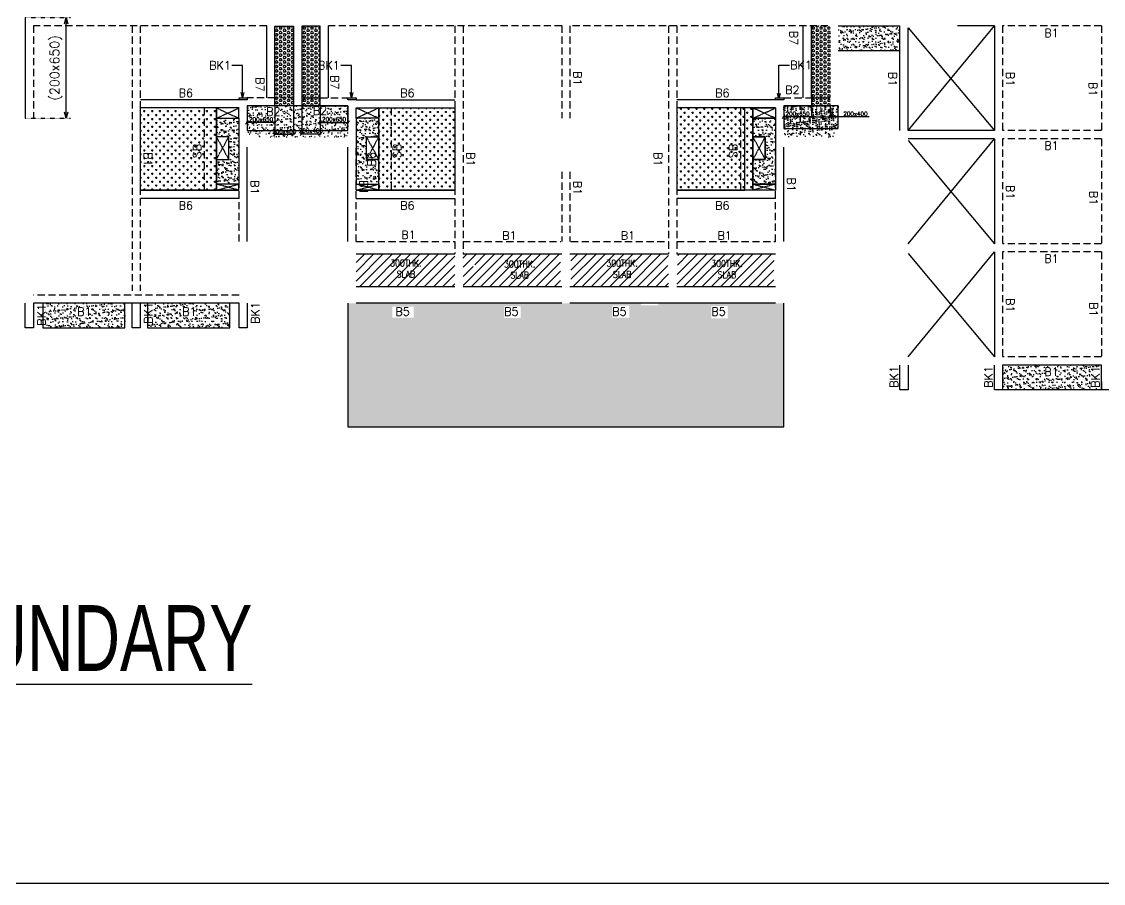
# Model space of a CAD drawing. Header units: millimetres. Extents: x 1078357 to 1340092, y -4684019 to -4550360.
# Drawn here: x 1158313 to 1184625, y -4653484 to -4632529 of the extents above; entities that cross this region are included whole.
import ezdxf

# ---------------------------------------------------------------- set-up
doc = ezdxf.new("R2010")
doc.units = ezdxf.units.MM
doc.header["$PDMODE"] = 35
for name, pattern in [('CONTINOUS', [0]), ('DOT', [0.25, 0, -0.25]), ('HIDDEN', [0.375, 0.25, -0.125]), ('New Retail block$0$CONTINOUS', [0])]:
    doc.linetypes.add(name, pattern=pattern)
doc.layers.get('0').update_dxf_attribs({"lineweight": 0})
doc.layers.get('Defpoints').update_dxf_attribs({"lineweight": 0})
for name, color, linetype, lineweight in [('Beam-Slab-boundary', 3, 'Continuous', 30), ('HATCH', 8, 'Continuous', 30), ('SLAB THK.', 6, 'Continuous', 0)]:
    doc.layers.add(name, color=color, linetype=linetype, lineweight=lineweight)
for name, color, linetype in [('DROP SLAB', 8, 'Continuous'), ('S-BEAM', 3, 'Continuous'), ('S-BEAM-IDEN', 6, 'Continuous'), ('S-CUTOUT', 8, 'Continuous'), ('S-SLAB-PROJECTION', 2, 'New Retail block$0$CONTINOUS'), ('S-SLAB-STOP', 8, 'New Retail block$0$CONTINOUS')]:
    doc.layers.add(name, color=color, linetype=linetype)
doc.styles.add('Roman', font='romans')
doc.styles.add('ROMANS', font='romans.shx', dxfattribs={"width": 0.85})
doc.styles.add('SANSSERIF', font='sas_____.pfb')
doc.dimstyles.new('HARESH', dxfattribs={"dimtxt": 150, "dimasz": 75, "dimexe": 0, "dimexo": 0, "dimgap": 25, "dimtad": 1, "dimdec": 0, "dimdsep": 46, "dimtxsty": 'Roman', "dimblk": 'OBLIQUE', "dimcen": 225, "dimdle": 25, "dimclrd": 2, "dimclre": 2, "dimclrt": 7, "dimadec": 8, "dimazin": 1, "dimtfac": 1, "dimtdec": 0, "dimtmove": 0, "dimatfit": 0, "dimfxl": 1, "dimlwd": -1, "dimlwe": -1, "dimarcsym": 0})
pattern_1 = [(180, (19150.88, 242545.603), (-7e-15, -54.99261315), [31.75, -63.5]), (300, (19150.88, 242545.603), (47.625, 27.4963066), [31.75, -63.5]), (240, (19119.13, 242545.603), (47.625, -27.4963066), [31.75, -63.5])]

# ---------------------------------------------------------------- blocks, each defined once
blk = doc.blocks.new('_Open30')
at = {"color": 0, "linetype": 'ByBlock', "lineweight": -2}
for p, q in [((-1, 0.27), (0, 0)), ((0, 0), (-1, -0.27)), ((0, 0), (-1, 0))]:
    blk.add_line(p, q, dxfattribs=at)
blk = doc.blocks.new('*D701')
at = {"layer": 'Defpoints', "color": 0, "linetype": 'CONTINOUS', "ltscale": 0.5, "transparency": 16777216}
for p in [(1158400, -4632429, 0), (1159398, -4632429), (1158400, -4634879, 0)]:
    blk.add_point(p, dxfattribs=at)
at = {"layer": 'S-BEAM-IDEN', "color": 2, "linetype": 'DOT', "ltscale": 0.5, "transparency": 16777216}
for p, q in [((1158400, -4632429), (1159498, -4632429)), ((1158400, -4634879), (1159498, -4634879))]:
    blk.add_line(p, q, dxfattribs=at)
at = {"layer": 'S-BEAM-IDEN', "color": 2, "linetype": 'CONTINOUS', "ltscale": 0.5, "transparency": 16777216}
blk.add_line((1159398, -4634729), (1159398, -4632579), dxfattribs=at)
at = {"layer": 'S-BEAM-IDEN', "color": 2, "linetype": 'CONTINOUS', "ltscale": 0.5, "transparency": 16777216, "xscale": 150, "yscale": 150, "zscale": 150}
for p, rotation in [((1159398, -4632429), 90), ((1159398, -4634879), 270)]:
    blk.add_blockref('_Open30', p, dxfattribs=dict(at, rotation=rotation))
at = {"layer": 'S-BEAM-IDEN', "linetype": 'CONTINOUS', "ltscale": 0.5, "transparency": 16777216, "insert": (1159151, -4633654), "char_height": 225, "attachment_point": 5, "rotation": 90, "style": 'Roman'}
blk.add_mtext('(200x650)', dxfattribs=at)
blk = doc.blocks.new('_Oblique')
at = {"color": 0, "linetype": 'ByBlock', "lineweight": -2}
blk.add_line((-0.5, -0.5), (0.5, 0.5), dxfattribs=at)
blk = doc.blocks.new('*D710')
at = {"layer": 'Defpoints', "color": 0, "ltscale": 700, "transparency": 16777216}
for p in [(1164475, -4634579, 0), (1164925, -4634579, 0), (1164475, -4635274)]:
    blk.add_point(p, dxfattribs=at)
at = {"layer": 'S-BEAM-IDEN', "color": 2, "ltscale": 700, "transparency": 16777216}
for p, q in [((1164475, -4634579), (1164475, -4635274)), ((1164925, -4634579), (1164925, -4635274)), ((1164950, -4635274), (1164450, -4635274))]:
    blk.add_line(p, q, dxfattribs=at)
at = {"layer": 'S-BEAM-IDEN', "color": 2, "ltscale": 700, "transparency": 16777216, "xscale": 75, "yscale": 75, "zscale": 75, "rotation": 180}
blk.add_blockref('_Oblique', (1164475, -4635274), dxfattribs=at)
at = {"layer": 'S-BEAM-IDEN', "color": 2, "ltscale": 700, "transparency": 16777216, "xscale": 75, "yscale": 75, "zscale": 75}
blk.add_blockref('_Oblique', (1164925, -4635274), dxfattribs=at)
at = {"layer": 'S-BEAM-IDEN', "ltscale": 700, "transparency": 16777216, "insert": (1164700, -4635199), "char_height": 150, "attachment_point": 5, "style": 'Roman'}
blk.add_mtext('{\\H0.666667x;200x400}', dxfattribs=at)
blk = doc.blocks.new('*D711')
at = {"layer": 'Defpoints', "color": 0, "ltscale": 700, "transparency": 16777216}
for p in [(1163800, -4634579, 0), (1164475, -4634579, 0), (1163800, -4634981)]:
    blk.add_point(p, dxfattribs=at)
at = {"layer": 'S-BEAM-IDEN', "color": 2, "ltscale": 700, "transparency": 16777216}
for p, q in [((1163800, -4634579), (1163800, -4634981)), ((1164475, -4634579), (1164475, -4634981)), ((1164500, -4634981), (1163775, -4634981))]:
    blk.add_line(p, q, dxfattribs=at)
at = {"layer": 'S-BEAM-IDEN', "color": 2, "ltscale": 700, "transparency": 16777216, "xscale": 75, "yscale": 75, "zscale": 75, "rotation": 180}
blk.add_blockref('_Oblique', (1163800, -4634981), dxfattribs=at)
at = {"layer": 'S-BEAM-IDEN', "color": 2, "ltscale": 700, "transparency": 16777216, "xscale": 75, "yscale": 75, "zscale": 75}
blk.add_blockref('_Oblique', (1164475, -4634981), dxfattribs=at)
at = {"layer": 'S-BEAM-IDEN', "ltscale": 700, "transparency": 16777216, "insert": (1164138, -4634906), "char_height": 150, "attachment_point": 5, "style": 'Roman'}
blk.add_mtext('{\\H0.666667x;200x650}', dxfattribs=at)
blk = doc.blocks.new('*D712')
at = {"layer": 'Defpoints', "color": 0, "ltscale": 700, "transparency": 16777216}
for p in [(1165125, -4634579, 0), (1165575, -4634579, 0), (1165575, -4635256)]:
    blk.add_point(p, dxfattribs=at)
at = {"layer": 'S-BEAM-IDEN', "color": 2, "ltscale": 700, "transparency": 16777216}
for p, q in [((1165125, -4634579), (1165125, -4635256)), ((1165575, -4634579), (1165575, -4635256)), ((1165100, -4635256), (1165600, -4635256))]:
    blk.add_line(p, q, dxfattribs=at)
at = {"layer": 'S-BEAM-IDEN', "color": 2, "ltscale": 700, "transparency": 16777216, "xscale": 75, "yscale": 75, "zscale": 75, "rotation": 180}
blk.add_blockref('_Oblique', (1165125, -4635256), dxfattribs=at)
at = {"layer": 'S-BEAM-IDEN', "color": 2, "ltscale": 700, "transparency": 16777216, "xscale": 75, "yscale": 75, "zscale": 75}
blk.add_blockref('_Oblique', (1165575, -4635256), dxfattribs=at)
at = {"layer": 'S-BEAM-IDEN', "ltscale": 700, "transparency": 16777216, "insert": (1165350, -4635181), "char_height": 150, "attachment_point": 5, "style": 'Roman'}
blk.add_mtext('{\\H0.666667x;200x400}', dxfattribs=at)
blk = doc.blocks.new('*D713')
at = {"layer": 'Defpoints', "color": 0, "ltscale": 700, "transparency": 16777216}
for p in [(1165575, -4634579, 0), (1166250, -4634579, 0), (1166250, -4634979)]:
    blk.add_point(p, dxfattribs=at)
at = {"layer": 'S-BEAM-IDEN', "color": 2, "ltscale": 700, "transparency": 16777216}
for p, q in [((1165575, -4634579), (1165575, -4634979)), ((1166250, -4634579), (1166250, -4634979)), ((1165550, -4634979), (1166275, -4634979))]:
    blk.add_line(p, q, dxfattribs=at)
at = {"layer": 'S-BEAM-IDEN', "color": 2, "ltscale": 700, "transparency": 16777216, "xscale": 75, "yscale": 75, "zscale": 75, "rotation": 180}
blk.add_blockref('_Oblique', (1165575, -4634979), dxfattribs=at)
at = {"layer": 'S-BEAM-IDEN', "color": 2, "ltscale": 700, "transparency": 16777216, "xscale": 75, "yscale": 75, "zscale": 75}
blk.add_blockref('_Oblique', (1166250, -4634979), dxfattribs=at)
at = {"layer": 'S-BEAM-IDEN', "ltscale": 700, "transparency": 16777216, "insert": (1165913, -4634904), "char_height": 150, "attachment_point": 5, "style": 'Roman'}
blk.add_mtext('{\\H0.666667x;200x650}', dxfattribs=at)
blk = doc.blocks.new('*D716')
at = {"layer": 'Defpoints', "color": 0, "ltscale": 700, "transparency": 16777216}
for p in [(1177526, -4634579, 0), (1177976, -4634579, 0), (1177976, -4634845)]:
    blk.add_point(p, dxfattribs=at)
at = {"layer": 'S-BEAM-IDEN', "color": 2, "ltscale": 700, "transparency": 16777216}
for p, q in [((1177526, -4634579), (1177526, -4634845)), ((1177976, -4634579), (1177976, -4634845)), ((1177526, -4634845), (1177451, -4634845)), ((1177526, -4634845), (1177976, -4634845)), ((1177526, -4634845), (1177976, -4634845)), ((1177976, -4634845), (1178051, -4634845)), ((1178932, -4634845), (1177976, -4634845))]:
    blk.add_line(p, q, dxfattribs=at)
at = {"layer": 'S-BEAM-IDEN', "color": 2, "ltscale": 700, "transparency": 16777216, "xscale": 75, "yscale": 75, "zscale": 75}
blk.add_blockref('_Oblique', (1177526, -4634845), dxfattribs=at)
at = {"layer": 'S-BEAM-IDEN', "color": 2, "ltscale": 700, "transparency": 16777216, "xscale": 75, "yscale": 75, "zscale": 75, "rotation": 180}
blk.add_blockref('_Oblique', (1177976, -4634845), dxfattribs=at)
at = {"layer": 'S-BEAM-IDEN', "ltscale": 700, "transparency": 16777216, "insert": (1178595, -4634770), "char_height": 150, "attachment_point": 5, "style": 'Roman'}
blk.add_mtext('{\\H0.666667x;200x400}', dxfattribs=at)
blk = doc.blocks.new('*D703')
at = {"layer": 'Defpoints', "color": 0, "ltscale": 700, "transparency": 16777216}
for p in [(1176851, -4634579, 0), (1177526, -4634579), (1176851, -4634845)]:
    blk.add_point(p, dxfattribs=at)
at = {"layer": 'S-BEAM-IDEN', "color": 2, "ltscale": 700, "transparency": 16777216}
for p, q in [((1176851, -4634579), (1176851, -4634845)), ((1177526, -4634579), (1177526, -4634845)), ((1177551, -4634845), (1176826, -4634845))]:
    blk.add_line(p, q, dxfattribs=at)
at = {"layer": 'S-BEAM-IDEN', "color": 2, "ltscale": 700, "transparency": 16777216, "xscale": 75, "yscale": 75, "zscale": 75, "rotation": 180}
blk.add_blockref('_Oblique', (1176851, -4634845), dxfattribs=at)
at = {"layer": 'S-BEAM-IDEN', "color": 2, "ltscale": 700, "transparency": 16777216, "xscale": 75, "yscale": 75, "zscale": 75}
blk.add_blockref('_Oblique', (1177526, -4634845), dxfattribs=at)
at = {"layer": 'S-BEAM-IDEN', "ltscale": 700, "transparency": 16777216, "insert": (1177188, -4634770), "char_height": 150, "attachment_point": 5, "style": 'Roman'}
blk.add_mtext('{\\H0.666667x;200x650}', dxfattribs=at)

msp = doc.modelspace()

# ---------------------------------------------------------------- hatches: boundary and pattern name
at = {"layer": 'DROP SLAB'}
h = msp.add_hatch(dxfattribs=at)
h.set_pattern_fill('CROSS', color=8, scale=15, angle=0.03079)
h.set_pattern_definition([(180.03079016, (-6539640.16, 28150304.57), (-95.19879988, -95.3011726), [47.625, -142.875]), (270.03079016, (-6539663.98, 28150328.37), (95.3011726, -95.19879988), [47.625, -142.875])])
h.paths.add_polyline_path([(1163050.4, -4634628.6), (1161200.4, -4634628.5), (1161200.4, -4636628.3), (1163050.4, -4636628.4)])
h = msp.add_hatch(dxfattribs=at)
h.set_pattern_fill('CROSS', color=8, scale=15, angle=0.03079)
h.set_pattern_definition([(180.03079016, (-5442415.44, 23466285.38), (-95.19879988, -95.3011726), [47.625, -142.875]), (270.03079016, (-5442439.27, 23466309.18), (95.3011726, -95.19879988), [47.625, -142.875])])
h.paths.add_polyline_path([(1167000.4, -4634628.6), (1168850.4, -4634628.6), (1168850.4, -4636628.4), (1167000.4, -4636628.4)])
h = msp.add_hatch(dxfattribs=at)
h.set_pattern_fill('CROSS', color=8, scale=15, angle=0.03079)
h.set_pattern_definition([(180.03079016, (-4345190.73, 18782266.2), (-95.19879988, -95.3011726), [47.625, -142.875]), (270.03079016, (-4345214.55, 18782290), (95.3011726, -95.19879988), [47.625, -142.875])])
h.paths.add_polyline_path([(1176100.8, -4634628.7), (1174250.4, -4634628.6), (1174250.4, -4636628.4), (1176100.8, -4636628.5)])
at = {"layer": 'HATCH', "ltscale": 1000}
h = msp.add_hatch(dxfattribs=at)
h.set_pattern_fill('HEX', color=8, scale=10, angle=180)
h.set_pattern_definition(pattern_1)
h.paths.add_polyline_path([(1164925.6, -4632639.2), (1164475.6, -4632639.2), (1164475.6, -4634578.5), (1164925.6, -4634578.5)])
h = msp.add_hatch(dxfattribs=at)
h.set_pattern_fill('HEX', color=8, scale=10, angle=180)
h.set_pattern_definition(pattern_1)
h.paths.add_polyline_path([(1165126, -4632639.2), (1165576, -4632639.2), (1165576, -4634578.5), (1165126, -4634578.5)])
h = msp.add_hatch(dxfattribs=at)
h.set_pattern_fill('HEX', color=8, scale=10, angle=180)
h.set_pattern_definition(pattern_1)
h.paths.add_polyline_path([(1177975.6, -4634578.6), (1177525.6, -4634578.6), (1177525.6, -4632628.7), (1177975.6, -4632628.7)])
at = {"layer": 'HATCH'}
h = msp.add_hatch(dxfattribs=at)
h.set_pattern_fill('AR-SAND', color=8, scale=3, angle=179.97015)
h.set_pattern_definition([(37.4701541, (-2864007.82, 14050060.77), (-4.72361136, 146.8264517), [0, -115.824, 0, -129.54, 0, -123.825]), (7.4701541, (-2864007.82, 14050060.77), (134.9689868, 214.9772528), [0, -62.484, 0, -104.394, 0, -40.005]), (327.4701541, (-2864101.55, 14050060.81), (237.2979035, 0.3075449), [0, -38.1, 0, -137.16, 0, -179.07]), (317.4701541, (-2864101.55, 14050060.81), (229.1017424, 66.759465), [0, -19.05, 0, -89.916, 0, -102.87])])
h.paths.add_polyline_path([(1179675.4, -4632628.5), (1178175.4, -4632628.5), (1178175.4, -4633228.7), (1179675.4, -4633228.7)])
h = msp.add_hatch(dxfattribs=at)
h.set_pattern_fill('AR-SAND', color=8, scale=3, angle=179.97015)
h.set_pattern_definition([(37.47015413, (-3947482.55, 18732130.02), (-4.72361136, 146.8264517), [0, -115.824, 0, -129.54, 0, -123.825]), (7.4701541, (-3947482.55, 18732130.02), (134.9689868, 214.9772528), [0, -62.484, 0, -104.394, 0, -40.005]), (327.4701541, (-3947576.28, 18732130.07), (237.2979035, 0.3075449), [0, -38.1, 0, -137.16, 0, -179.07]), (317.4701541, (-3947576.28, 18732130.07), (229.1017424, 66.759465), [0, -19.05, 0, -89.916, 0, -102.87])])
h.paths.add_polyline_path([(1166250.4, -4634578.6), (1163800.4, -4634578.6), (1163800.4, -4635178.6), (1166250.4, -4635178.6)])
h = msp.add_hatch(dxfattribs=at)
h.set_pattern_fill('AR-SAND', color=8, scale=3, angle=179.97015)
h.set_pattern_definition([(37.47015413, (-3947482.23, 18732130.01), (-4.72361136, 146.8264517), [0, -115.824, 0, -129.54, 0, -123.825]), (7.4701541, (-3947482.23, 18732130), (134.9689868, 214.9772528), [0, -62.484, 0, -104.394, 0, -40.005]), (327.4701541, (-3947575.95, 18732130.06), (237.2979035, 0.3075449), [0, -38.1, 0, -137.16, 0, -179.07]), (317.4701541, (-3947575.95, 18732130.06), (229.1017424, 66.759465), [0, -19.05, 0, -89.916, 0, -102.87])])
h.paths.add_polyline_path([(1166250.7, -4634578.6), (1163800.8, -4634578.6), (1163800.7, -4635328.5), (1166250.7, -4635328.5)])
h = msp.add_hatch(dxfattribs=at)
h.set_pattern_fill('AR-SAND', color=8, scale=3, angle=179.97015)
h.set_pattern_definition([(37.4701541, (-2876357.86, 14048160.82), (-4.72361136, 146.8264517), [0, -115.824, 0, -129.54, 0, -123.825]), (7.4701541, (-2876357.86, 14048160.82), (134.9689868, 214.9772528), [0, -62.484, 0, -104.394, 0, -40.005]), (327.4701541, (-2876451.58, 14048160.87), (237.2979035, 0.3075449), [0, -38.1, 0, -137.16, 0, -179.07]), (317.4701541, (-2876451.58, 14048160.87), (229.1017424, 66.759465), [0, -19.05, 0, -89.916, 0, -102.87])])
h.paths.add_polyline_path([(1178175.4, -4634578.6), (1176850.4, -4634578.6), (1176850.4, -4635128.6), (1178175.4, -4635128.6)])
h = msp.add_hatch(dxfattribs=at)
h.set_pattern_fill('AR-SAND', color=8, scale=3, angle=179.97015)
h.set_pattern_definition([(37.4701541, (-2876357.51, 14048110.83), (-4.72361136, 146.8264517), [0, -115.824, 0, -129.54, 0, -123.825]), (7.4701541, (-2876357.51, 14048110.83), (134.9689868, 214.9772528), [0, -62.484, 0, -104.394, 0, -40.005]), (327.4701541, (-2876451.24, 14048110.88), (237.2979035, 0.3075449), [0, -38.1, 0, -137.16, 0, -179.07]), (317.4701541, (-2876451.24, 14048110.88), (229.1017424, 66.759465), [0, -19.05, 0, -89.916, 0, -102.87])])
h.paths.add_polyline_path([(1178075.4, -4634578.6), (1176850.7, -4634578.6), (1176850.7, -4635328.5), (1178075.4, -4635328.5)])
h = msp.add_hatch(dxfattribs=at)
h.set_pattern_fill('AR-SAND', color=8, scale=3, angle=359.97015)
h.set_pattern_definition([(37.47015413, (-5055218.41, 23640096.94), (-4.72361136, 146.8264517), [0, -115.824, 0, -129.54, 0, -123.825]), (7.4701541, (-5055218.41, 23640096.94), (134.9689868, 214.9772528), [0, -62.484, 0, -104.394, 0, -40.005]), (327.47015413, (-5055312.14, 23640096.99), (237.29790347, 0.3075449), [0, -38.1, 0, -137.16, 0, -179.07]), (317.4701541, (-5055312.14, 23640097), (229.1017424, 66.759465), [0, -19.05, 0, -89.916, 0, -102.87])])
h.paths.add_polyline_path([(1163599.7, -4636478.7), (1163049.7, -4636478.7), (1163049.7, -4635878.6), (1163349.7, -4635878.6), (1163349.7, -4635328.7), (1163049.7, -4635328.7), (1163049.7, -4634878.7), (1163599.7, -4634878.7)])
h = msp.add_hatch(dxfattribs=at)
h.set_pattern_fill('AR-SAND', color=8, scale=3, angle=180.02985)
h.set_pattern_definition([(37.47015413, (-5055217.64, 23640096.87), (-4.72361136, 146.8264517), [0, -115.824, 0, -129.54, 0, -123.825]), (7.4701541, (-5055217.64, 23640096.87), (134.9689868, 214.9772528), [0, -62.484, 0, -104.394, 0, -40.005]), (327.47015413, (-5055311.37, 23640096.92), (237.29790347, 0.3075449), [0, -38.1, 0, -137.16, 0, -179.07]), (317.4701541, (-5055311.37, 23640096.92), (229.1017424, 66.759465), [0, -19.05, 0, -89.916, 0, -102.87])])
h.paths.add_polyline_path([(1166450.4, -4636478.6), (1167000.4, -4636478.6), (1167000.4, -4635878.5), (1166700.4, -4635878.5), (1166700.4, -4635328.6), (1167000.4, -4635328.6), (1167000.4, -4634878.6), (1166450.4, -4634878.6)])
h = msp.add_hatch(dxfattribs=at)
h.set_pattern_fill('AR-SAND', color=8, scale=3, angle=359.97015)
h.set_pattern_definition([(37.47015413, (-3845732.37, 18732129.98), (-4.72361136, 146.8264517), [0, -115.824, 0, -129.54, 0, -123.825]), (7.4701541, (-3845732.37, 18732129.98), (134.9689868, 214.9772528), [0, -62.484, 0, -104.394, 0, -40.005]), (327.4701541, (-3845826.1, 18732130.03), (237.2979035, 0.3075449), [0, -38.1, 0, -137.16, 0, -179.07]), (317.4701541, (-3845826.1, 18732130.03), (229.1017424, 66.759465), [0, -19.05, 0, -89.916, 0, -102.87])])
h.paths.add_polyline_path([(1176650.8, -4636478.6), (1176100.8, -4636478.6), (1176100.8, -4635878.6), (1176400.8, -4635878.6), (1176400.8, -4635328.6), (1176100.8, -4635328.7), (1176100.8, -4634878.6), (1176650.8, -4634878.6)])
at = {"layer": 'HATCH', "ltscale": 1000}
h = msp.add_hatch(dxfattribs=at)
h.set_pattern_fill('ANSI31', color=8, scale=50, angle=180)
h.set_pattern_definition([(225, (-23084.82, 93883.2), (112.2532015, -112.2532015), [])])
h.paths.add_polyline_path([(1168850.4, -4638978.6), (1168850.4, -4638178.5), (1166450.4, -4638178.5), (1166450.4, -4638978.6)])
h = msp.add_hatch(dxfattribs=at)
h.set_pattern_fill('ANSI31', color=8, scale=50, angle=180)
h.set_pattern_definition([(225, (-1120309.54, 4777902.38), (112.2532015, -112.2532015), [])])
h.paths.add_polyline_path([(1169054, -4638978.6), (1171425.5, -4638978.6), (1171418.2, -4638178.4), (1169046.8, -4638178.4)])
h.paths.add_polyline_path([(1171675.4, -4638178.4), (1171675.5, -4638978.6), (1174050.4, -4638978.6), (1174050.4, -4638178.4)])
h.paths.add_polyline_path([(1176625.4, -4638178.5), (1174275.4, -4638178.5), (1174250.4, -4638978.6), (1176600.4, -4638978.6)])
h.paths.add_polyline_path([(1169334.3, -4638265.7), (1169334.3, -4638632.4), (1169295.6, -4638632.4), (1169295.7, -4638265.7)], flags=16)
h.paths.add_polyline_path([(1174031, -4638265.7), (1174031, -4638632.4), (1174050.4, -4638632.4), (1174050.4, -4638265.7)])
at = {"layer": 'HATCH'}
h = msp.add_hatch(dxfattribs=at)
h.set_pattern_fill('AR-SAND', color=8, scale=3, angle=179.97015)
h.set_pattern_definition([(37.47015413, (-3946157.55, 18732130.03), (-4.72361136, 146.8264517), [0, -115.824, 0, -129.54, 0, -123.825]), (7.4701541, (-3946157.55, 18732130.03), (134.9689868, 214.9772528), [0, -62.484, 0, -104.394, 0, -40.005]), (327.4701541, (-3946251.28, 18732130.08), (237.2979035, 0.3075449), [0, -38.1, 0, -137.16, 0, -179.07]), (317.4701541, (-3946251.28, 18732130.08), (229.1017424, 66.759465), [0, -19.05, 0, -89.916, 0, -102.87])])
h.paths.add_polyline_path([(1160825.4, -4639378.6), (1158825.4, -4639378.6), (1158825.4, -4639978.6), (1160825.4, -4639978.6)])
h = msp.add_hatch(dxfattribs=at)
h.set_pattern_fill('AR-SAND', color=8, scale=3, angle=179.97015)
h.set_pattern_definition([(37.47015413, (-3948707.55, 18732130.03), (-4.72361136, 146.8264517), [0, -115.824, 0, -129.54, 0, -123.825]), (7.4701541, (-3948707.55, 18732130.03), (134.9689868, 214.9772528), [0, -62.484, 0, -104.394, 0, -40.005]), (327.4701541, (-3948801.28, 18732130.08), (237.2979035, 0.3075449), [0, -38.1, 0, -137.16, 0, -179.07]), (317.4701541, (-3948801.28, 18732130.08), (229.1017424, 66.759465), [0, -19.05, 0, -89.916, 0, -102.87])])
h.paths.add_polyline_path([(1163375.4, -4639378.6), (1161375.4, -4639378.6), (1161375.4, -4639978.6), (1163375.4, -4639978.6)])
h = msp.add_hatch(dxfattribs=at)
h.set_pattern_fill('AR-SAND', color=8, scale=3, angle=179.97015)
h.set_pattern_definition([(37.47015413, (-5045932.23, 23416149.13), (-4.72361136, 146.8264517), [0, -115.824, 0, -129.54, 0, -123.825]), (7.4701541, (-5045932.23, 23416149.13), (134.9689868, 214.9772528), [0, -62.484, 0, -104.394, 0, -40.005]), (327.47015413, (-5046025.96, 23416149.18), (237.29790347, 0.3075449), [0, -38.1, 0, -137.16, 0, -179.07]), (317.4701541, (-5046025.96, 23416149.18), (229.1017424, 66.759465), [0, -19.05, 0, -89.916, 0, -102.87])])
h.paths.add_polyline_path([(1175085.5, -4639443.2), (1175085.5, -4639746.6), (1175486, -4639746.6), (1175486, -4639443.2)])
h.paths.add_polyline_path([(1172681.2, -4639436.5), (1172681.2, -4639725.9), (1173091.3, -4639725.9), (1173091.3, -4639436.5)])
h.paths.add_polyline_path([(1170051.4, -4639455.8), (1170051.4, -4639738.9), (1170450.2, -4639738.9), (1170450.2, -4639455.8)])
h.paths.add_polyline_path([(1167327.6, -4639461.6), (1167327.6, -4639730.8), (1167849.5, -4639730.8), (1167849.5, -4639461.6)])
h.paths.add_polyline_path([(1171650.4, -4639378.7), (1171450.5, -4639378.7), (1171450.5, -4639378.7), (1166453.4, -4639378.7), (1166250.4, -4639378.7), (1166250.4, -4642378.7), (1176850.4, -4642378.7), (1176850.4, -4639378.7), (1176647.5, -4639378.7), (1171650.4, -4639378.7)])
h.paths.add_polyline_path([(1169093.9, -4639403.8), (1169093.9, -4639429), (1169093.9, -4639378.7), (1169093.9, -4639353.6)])
h.paths.add_polyline_path([(1173377.8, -4639429), (1173801.6, -4639429), (1173801.6, -4639378.7), (1173377.8, -4639378.7)])
h = msp.add_hatch(dxfattribs=at)
h.set_pattern_fill('AR-SAND', color=8, scale=3, angle=179.97015)
h.set_pattern_definition([(37.47015413, (-5082532.27, 23416149.22), (-4.72361136, 146.8264517), [0, -115.824, 0, -129.54, 0, -123.825]), (7.4701541, (-5082532.27, 23416149.22), (134.9689868, 214.9772528), [0, -62.484, 0, -104.394, 0, -40.005]), (327.47015413, (-5082625.99, 23416149.27), (237.29790347, 0.3075449), [0, -38.1, 0, -137.16, 0, -179.07]), (317.4701541, (-5082626, 23416149.27), (229.1017424, 66.759465), [0, -19.05, 0, -89.916, 0, -102.87])])
h.paths.add_polyline_path([(1182175.4, -4640878.6), (1184575.4, -4640878.6), (1184575.4, -4641478.6), (1182175.4, -4641478.6)])

# ---------------------------------------------------------------- linework, layer by layer
at = {"layer": 'Beam-Slab-boundary', "ltscale": 700, "elevation": 0}
msp.add_lwpolyline([(1107925.5, -4613561.6), (1209312.4, -4613561.6), (1209312.4, -4653484.2), (1107925.5, -4653484.2)], close=True, dxfattribs=at)
at = {"layer": 'S-BEAM', "linetype": 'CONTINOUS', "ltscale": 700}
for p, q in [((1158400.4, -4632428.6, 0), (1158400.4, -4634878.6, 0)), ((1178175.4, -4632628.6, 0), (1179675.4, -4632628.6, 0)), ((1179675.4, -4635178.6, 0), (1179675.4, -4632628.6, 0)), ((1181975.4, -4632628.6, 0), (1181075.4, -4632628.6, 0)), ((1181975.4, -4632628.6, 0), (1181975.4, -4635178.6, 0)), ((1179875.4, -4635178.6, 0), (1179875.4, -4632678.7, 0)), ((1164475.1, -4634578.6, 0), (1163800.4, -4634578.5, 0)), ((1165575.4, -4634578.5, 0), (1166250.6, -4634578.5, 0)), ((1176850.8, -4634578.6, 0), (1177525.6, -4634578.6, 0)), ((1181975.4, -4635178.6, 0), (1179875.4, -4635178.6, 0)), ((1181975.4, -4635378.6, 0), (1179875.4, -4635378.6, 0)), ((1181975.4, -4635378.6, 0), (1181975.4, -4637928.6, 0)), ((1163800.4, -4637878.6, 0), (1163800.4, -4635578.5, 0)), ((1166250.4, -4637878.5, 0), (1166250.4, -4635578.5, 0)), ((1176850.4, -4637878.5, 0), (1176850.4, -4635578.5, 0)), ((1181975.4, -4638128.6, 0), (1181975.4, -4640678.6, 0)), ((1158400.4, -4639978.5, 0), (1158400.4, -4639378.5, 0)), ((1163600.4, -4639378.5, 0), (1158600.4, -4639378.5, 0)), ((1158600.4, -4639378.5, 0), (1158600.4, -4639978.5, 0)), ((1161000.4, -4639978.6, 0), (1161000.4, -4639378.6, 0)), ((1161200.4, -4639378.6, 0), (1161200.4, -4639978.6, 0)), ((1163600.4, -4639978.6, 0), (1163600.4, -4639378.6, 0)), ((1163800.4, -4639378.6, 0), (1163800.4, -4639978.6, 0)), ((1171450.4, -4639378.6, 0), (1166450.4, -4639378.6, 0)), ((1176650.4, -4639378.6, 0), (1171650.4, -4639378.6, 0)), ((1158600.4, -4639978.5, 0), (1158400.4, -4639978.5, 0)), ((1161200.4, -4639978.6, 0), (1161000.4, -4639978.6, 0)), ((1163800.4, -4639978.6, 0), (1163600.4, -4639978.6, 0)), ((1179675.4, -4641478.6, 0), (1179675.4, -4640878.6, 0)), ((1179875.4, -4640878.6, 0), (1179875.4, -4641478.6, 0)), ((1181975.4, -4641478.6, 0), (1181975.4, -4640878.6, 0)), ((1184575.4, -4640878.6, 0), (1182175.4, -4640878.6, 0)), ((1182175.4, -4640878.6, 0), (1182175.4, -4641478.6, 0)), ((1184575.4, -4641478.6, 0), (1184575.4, -4640878.6, 0)), ((1179875.4, -4641478.6, 0), (1179675.4, -4641478.6, 0)), ((1182175.4, -4641478.6, 0), (1181975.4, -4641478.6, 0)), ((1184775.4, -4641478.6, 0), (1184575.4, -4641478.6, 0))]:
    msp.add_line(p, q, dxfattribs=at)
at = {"layer": 'S-BEAM', "linetype": 'HIDDEN', "ltscale": 700}
for p, q in [((1164275.6, -4632628.6, 0), (1158600.4, -4632628.6, 0)), ((1158600.4, -4632628.6, 0), (1158600.4, -4634878.6, 0)), ((1161000.4, -4632628.6, 0), (1161000.4, -4639078.5, 0)), ((1161200.4, -4632628.6, 0), (1161200.4, -4639078.5, 0)), ((1171450.4, -4632628.6, 0), (1165775.6, -4632628.6, 0)), ((1168850.4, -4632628.6, 0), (1168850.4, -4638178.6, 0)), ((1169050.4, -4632628.6, 0), (1169050.4, -4638178.6, 0)), ((1171450.4, -4632628.6, 0), (1171450.4, -4634878.5, 0)), ((1177925.6, -4632628.6, 0), (1171650.4, -4632628.6, 0)), ((1171650.4, -4632628.6, 0), (1171650.4, -4634878.5, 0)), ((1174050.4, -4632628.6, 0), (1174050.4, -4638178.6, 0)), ((1174250.4, -4632628.6, 0), (1174250.4, -4638178.6, 0)), ((1182175.4, -4632628.6, 0), (1182175.4, -4635178.6, 0)), ((1184575.4, -4632628.6, 0), (1182175.4, -4632628.6, 0)), ((1184575.4, -4632628.6, 0), (1184575.4, -4635178.6, 0)), ((1164475.1, -4634378.6, 0), (1163800.4, -4634378.5, 0)), ((1165575.5, -4634378.5, 0), (1166250.4, -4634378.5, 0)), ((1176850.8, -4634378.6, 0), (1177525.6, -4634378.6, 0)), ((1162750.4, -4634628.6, 0), (1162750.4, -4636628.4, 0)), ((1167000.3, -4634628.8, 0), (1167000.3, -4636628.6, 0)), ((1167300.3, -4634628.8, 0), (1167300.3, -4636628.6, 0)), ((1175800.8, -4634628.7, 0), (1175800.8, -4636628.5, 0)), ((1184575.4, -4635178.6, 0), (1182175.4, -4635178.6, 0)), ((1182175.4, -4635378.6, 0), (1182175.4, -4637928.6, 0)), ((1184575.4, -4635378.6, 0), (1182175.4, -4635378.6, 0)), ((1184575.4, -4635378.6, 0), (1184575.4, -4637928.6, 0)), ((1163600.4, -4637878.6, 0), (1163600.4, -4635578.5, 0)), ((1166450.4, -4637878.5, 0), (1166450.4, -4635578.5, 0)), ((1176650.4, -4637878.5, 0), (1176650.4, -4635578.5, 0)), ((1171450.4, -4636178.5, 0), (1171450.4, -4637878.5, 0)), ((1171650.4, -4636178.5, 0), (1171650.4, -4637878.5, 0)), ((1166450.4, -4637878.5, 50), (1168850.4, -4637878.5, 50)), ((1169050.4, -4637878.5, 50), (1171425.4, -4637878.5, 50)), ((1171675.4, -4637878.5, 50), (1174050.4, -4637878.5, 50)), ((1174250.4, -4637878.5, 50), (1176650.4, -4637878.5, 50)), ((1184575.4, -4637928.6, 0), (1182175.4, -4637928.6, 0)), ((1182175.4, -4638128.6, 0), (1182175.4, -4640718.6, 0)), ((1184575.4, -4638128.6, 0), (1182175.4, -4638128.6, 0)), ((1184575.4, -4638128.6, 0), (1184575.4, -4640718.6, 0)), ((1163600.4, -4639178.5, 0), (1158600.4, -4639178.5, 0)), ((1184575.4, -4640678.6, 0), (1182175.4, -4640678.6, 0))]:
    msp.add_line(p, q, dxfattribs=at)
at = {"layer": 'S-BEAM', "ltscale": 700}
for p, q in [((1164275.7, -4634378.6, 0), (1164275.7, -4632628.6, 0)), ((1165775.9, -4634378.6, 0), (1165775.9, -4632628.6, 0)), ((1177325, -4634378.6, 0), (1177325, -4632628.6, 0)), ((1163600.6, -4634428.5, 0), (1161200.8, -4634428.5, 0)), ((1166450.9, -4634428.6, 0), (1168850.7, -4634428.5, 0)), ((1176650, -4634428.6, 0), (1174250.2, -4634428.5, 0)), ((1177525, -4634378.6, 0), (1177525, -4634578.6, 50)), ((1163600.8, -4636828.3, 0), (1161200.8, -4636828.3, 0)), ((1166450.8, -4636828.4, 0), (1168850.8, -4636828.3, 0)), ((1176650.1, -4636828.4, 0), (1174250.1, -4636828.3, 0))]:
    msp.add_line(p, q, dxfattribs=at)
at = {"layer": 'S-BEAM', "linetype": 'Continuous', "ltscale": 700}
for p, q in [((1164475.7, -4634378.6, 0), (1164475.7, -4632639.2, 0)), ((1165575.9, -4634378.6, 0), (1165575.9, -4632639.2, 0)), ((1177525, -4634378.6, 0), (1177525, -4632639.2, 0)), ((1163600.6, -4634628.5, 0), (1161200.8, -4634628.5, 0)), ((1166450.9, -4634628.6, 0), (1168850.7, -4634628.5, 0)), ((1176650, -4634628.6, 0), (1174250.2, -4634628.5, 0)), ((1178175.4, -4634578.6, 0), (1178175.4, -4634628.6, 0)), ((1163600.8, -4636628.3, 0), (1161200.8, -4636628.3, 0)), ((1166450.8, -4636628.4, 0), (1168850.8, -4636628.3, 0)), ((1176650.1, -4636628.4, 0), (1174250.1, -4636628.3, 0)), ((1166450.4, -4638178.5, 50), (1168850.4, -4638178.5, 50)), ((1169050.4, -4638178.5, 50), (1171450.4, -4638178.4, 50)), ((1171650.4, -4638178.4, 50), (1174050.4, -4638178.5, 50)), ((1174250.4, -4638178.5, 50), (1176650.4, -4638178.5, 50)), ((1168850.4, -4638978.6, 0), (1166450.4, -4638978.6, 0)), ((1171450.4, -4638978.6, 0), (1169050.4, -4638978.6, 0)), ((1174050.4, -4638978.6, 0), (1171650.4, -4638978.6, 0)), ((1176650.4, -4638978.6, 0), (1174250.4, -4638978.6, 0))]:
    msp.add_line(p, q, dxfattribs=at)
at = {"layer": 'S-BEAM', "linetype": 'HIDDEN', "ltscale": 500}
for p, q in [((1164925.2, -4634378.6, 0), (1164475.1, -4634378.6, 0)), ((1165125.2, -4634378.6, 0), (1165575.4, -4634378.6, 0)), ((1177525.6, -4634378.6, 0), (1177975.6, -4634378.6, 0))]:
    msp.add_line(p, q, dxfattribs=at)
at = {"layer": 'S-BEAM', "linetype": 'ByBlock', "ltscale": 700}
for p, q in [((1163050.4, -4634628.6, 0), (1163050.4, -4636628.4, 0)), ((1176100.8, -4634628.7, 0), (1176100.8, -4636628.5, 0))]:
    msp.add_line(p, q, dxfattribs=at)
at = {"layer": 'S-BEAM', "linetype": 'Continuous', "ltscale": 500}
for p, q in [((1164925.2, -4634578.6, 0), (1164475.1, -4634578.6, 0)), ((1165575.4, -4634578.6, 0), (1165125.3, -4634578.6, 0))]:
    msp.add_line(p, q, dxfattribs=at)
at = {"layer": 'S-BEAM', "linetype": 'ByBlock', "ltscale": 500}
msp.add_line((1177525.6, -4634578.6, 0), (1177975.6, -4634578.6, 0), dxfattribs=at)
at = {"layer": 'S-BEAM', "linetype": 'Continuous', "ltscale": 700, "elevation": 0}
for points in [[(1163800.4, -4634428.6), (1163600.4, -4634428.6), (1163600.4, -4634378.4), (1163800.4, -4634378.4)], [(1166450.4, -4634428.6), (1166250.4, -4634428.6), (1166250.4, -4634378.4), (1166450.4, -4634378.4)], [(1176850.4, -4634428.6), (1176650.4, -4634428.6), (1176650.4, -4634378.5), (1176850.4, -4634378.5)]]:
    msp.add_lwpolyline(points, close=True, dxfattribs=at)
at = {"layer": 'S-CUTOUT', "linetype": 'HIDDEN', "ltscale": 50}
for p, q in [((1163050.4, -4634878.6, 0), (1163600.3, -4634628.6, 0)), ((1163050.4, -4634628.6, 0), (1163600.4, -4634878.6, 0)), ((1167000.4, -4634628.6, 0), (1166450.4, -4634878.6, 0)), ((1167000.4, -4634878.6, 0), (1166450.6, -4634628.6, 0)), ((1176650.8, -4634878.6, 0), (1176100.8, -4634628.6, 0)), ((1176100.8, -4634878.6, 0), (1176650.6, -4634628.6, 0)), ((1163050.3, -4635878.7, 0), (1163350.3, -4635328.7, 0)), ((1163050.3, -4635328.7, 0), (1163350.3, -4635878.7, 0)), ((1167000.5, -4635878.6, 0), (1166700.4, -4635328.6, 0)), ((1167000.5, -4635328.6, 0), (1166700.4, -4635878.6, 0)), ((1176400.8, -4635878.6, 0), (1176100.8, -4635328.6, 0)), ((1176400.8, -4635328.6, 0), (1176100.8, -4635878.6, 0)), ((1163600, -4636628.6, 0), (1163050, -4636478.6, 0)), ((1163050.8, -4636628.4, 0), (1163600, -4636478.6, 0)), ((1166999.6, -4636628.4, 0), (1166450.4, -4636478.6, 0)), ((1166450.4, -4636628.6, 0), (1167000.4, -4636478.6, 0)), ((1176650.8, -4636478.6, 0), (1176100.8, -4636628.4, 0)), ((1176100.8, -4636478.6, 0), (1176649.9, -4636628.4, 0))]:
    msp.add_line(p, q, dxfattribs=at)
at = {"layer": 'S-CUTOUT', "elevation": 0}
for points in [[(1179875.4, -4635178.6), (1181975.4, -4632628.6)], [(1179875.4, -4632678.7), (1181975.4, -4635178.6)], [(1179875.4, -4637928.6), (1181975.4, -4635378.6)], [(1179875.4, -4635418.6), (1181975.4, -4637928.6)], [(1179875.4, -4640678.6), (1181975.4, -4638128.6)], [(1179875.4, -4638168.6), (1181975.4, -4640678.6)]]:
    msp.add_lwpolyline(points, dxfattribs=at)
at = {"layer": 'S-CUTOUT', "linetype": 'CONTINOUS', "ltscale": 500, "elevation": 0}
for points in [[(1163050.4, -4634878.6), (1163600.3, -4634878.6), (1163600.3, -4634628.6), (1163050.4, -4634628.6)], [(1167000.4, -4634878.6), (1166450.6, -4634878.6), (1166450.6, -4634628.6), (1167000.4, -4634628.6)], [(1176650.6, -4634878.6), (1176100.8, -4634878.6), (1176100.8, -4634628.7), (1176650.6, -4634628.7)], [(1163050.3, -4635878.7), (1163350.3, -4635878.7), (1163350.3, -4635328.7), (1163050.3, -4635328.7)], [(1167000.4, -4635878.6), (1166700.4, -4635878.6), (1166700.4, -4635328.6), (1167000.4, -4635328.6)], [(1176400.8, -4635878.6), (1176100.8, -4635878.6), (1176100.8, -4635328.7), (1176400.8, -4635328.7)], [(1163050, -4636628.4), (1163600, -4636628.4), (1163600, -4636478.6), (1163050, -4636478.6)], [(1167000.4, -4636628.4), (1166450.4, -4636628.4), (1166450.4, -4636478.6), (1167000.4, -4636478.6)], [(1176650.8, -4636628.4), (1176100.8, -4636628.4), (1176100.8, -4636478.6), (1176650.8, -4636478.6)]]:
    msp.add_lwpolyline(points, close=True, dxfattribs=at)
at = {"layer": 'S-SLAB-PROJECTION'}
for p, q in [((1178175.4, -4633228.6, 0), (1179675.4, -4633228.6, 0)), ((1178175.4, -4633228.6, 0), (1179675.4, -4633228.6, 0)), ((1182175.4, -4641278.6, 0), (1182175.4, -4641478.6, 0)), ((1184575.4, -4641278.6, 0), (1184575.4, -4641478.6, 0)), ((1184575.4, -4641478.6, 0), (1182175.4, -4641478.6, 0))]:
    msp.add_line(p, q, dxfattribs=at)
at = {"layer": 'S-SLAB-PROJECTION', "elevation": 0}
for points in [[(1166250.4, -4634578.6), (1163800.4, -4634578.6), (1163800.4, -4635178.6), (1166250.4, -4635178.6)], [(1178175.4, -4634578.6), (1176850.4, -4634578.6), (1176850.4, -4635128.6), (1178175.4, -4635128.6)], [(1160825.4, -4639378.6), (1158825.4, -4639378.6), (1158825.4, -4639978.6), (1160825.4, -4639978.6)], [(1163375.4, -4639378.6), (1161375.4, -4639378.6), (1161375.4, -4639978.6), (1163375.4, -4639978.6)]]:
    msp.add_lwpolyline(points, close=True, dxfattribs=at)
at = {"layer": 'S-SLAB-PROJECTION', "ltscale": 700, "elevation": 0}
msp.add_lwpolyline([(1166250.4, -4639378.7), (1166250.4, -4642378.7), (1176850.4, -4642378.7), (1176850.4, -4639378.7)], dxfattribs=at)
at = {"layer": 'S-SLAB-STOP', "color": 8, "ltscale": 1000, "elevation": 0}
for points in [[(1164475.5, -4632639.2), (1164925.5, -4632639.2), (1164925.5, -4634578.5), (1164475.5, -4634578.5)], [(1165575.8, -4632639.2), (1165125.6, -4632639.2), (1165125.6, -4634578.5), (1165575.8, -4634578.5)]]:
    msp.add_lwpolyline(points, close=True, dxfattribs=at)
at = {"layer": 'S-SLAB-STOP', "linetype": 'CONTINOUS', "ltscale": 500, "elevation": 0}
for points in [[(1163050.4, -4634628.6), (1161200.4, -4634628.5), (1161200.4, -4636628.3), (1163050.4, -4636628.4)], [(1167000.4, -4634628.6), (1168850.4, -4634628.6), (1168850.4, -4636628.4), (1167000.4, -4636628.4)], [(1175900.1, -4634628.6), (1174250.4, -4634628.6), (1174250.4, -4636628.4), (1175900.1, -4636628.4)]]:
    msp.add_lwpolyline(points, close=True, dxfattribs=at)
at = {"layer": 'S-SLAB-STOP', "color": 8, "ltscale": 1000, "elevation": 0}
for points in [[(1163599.7, -4636478.7), (1163049.7, -4636478.7), (1163049.7, -4635878.6), (1163349.7, -4635878.6), (1163349.7, -4635328.7), (1163049.7, -4635328.7), (1163049.7, -4634878.7), (1163599.7, -4634878.7), (1163599.7, -4636478.7)], [(1166450.4, -4636478.6), (1167000.4, -4636478.6), (1167000.4, -4635878.5), (1166700.4, -4635878.5), (1166700.4, -4635328.6), (1167000.4, -4635328.6), (1167000.4, -4634878.6), (1166450.4, -4634878.6), (1166450.4, -4636478.6)], [(1176650.8, -4636478.6), (1176100.8, -4636478.6), (1176100.8, -4635878.6), (1176400.8, -4635878.6), (1176400.8, -4635328.6), (1176100.8, -4635328.7), (1176100.8, -4634878.6), (1176650.8, -4634878.6), (1176650.8, -4636478.6)]]:
    msp.add_lwpolyline(points, dxfattribs=at)

# ---------------------------------------------------------------- texts
at = {"layer": 'Beam-Slab-boundary', "extrusion": (-1.33677e-08, 3.74197e-09, 1), "style": 'SANSSERIF', "width": 0.7}
msp.add_text('%%UBEAM-SLAB-BOUNDARY', height=1600, dxfattribs=at).set_placement((1145580.2, -4648318, 0.2))
at = {"layer": 'S-BEAM-IDEN', "ltscale": 700, "style": 'ROMANS'}
for s, rotation, p in [('B7', 269.99866, (1176990.2, -4632748.7, -2.7)), ('BK1', 359.99906, (1162871.5, -4633690, -2.7)), ('BK1', 359.99906, (1165521.5, -4633690, -2.7)), ('BK1', 0.00094, (1177003.5, -4633684.7, -2.7)), ('B7', 269.99906, (1164011.9, -4633880, -5.4)), ('B7', 269.99906, (1165828.3, -4633828, -2.7)), ('B6', 359.99945, (1162131.3, -4634363.3, -2.7)), ('B6', 0.00134, (1167520.3, -4634363.3, -2.7)), ('B6', 359.99866, (1175180.6, -4634363.3, -2.7)), ('SB', 90.00094, (1162682.3, -4635852.8, -2.7)), ('SB', 90.00094, (1167545, -4635852.9, -2.7)), ('SB', 90.00094, (1175719.6, -4635852.9, -2.7)), ('B6', 90.00134, (1166925.9, -4636050.9, -2.7)), ('B6', 359.99945, (1162131.3, -4637100.4, -2.7)), ('B6', 0.00134, (1167520.3, -4637100.5, -2.7)), ('B6', 359.99866, (1175180.6, -4637100.5, -2.7)), ('BK1', 90, (1158896.1, -4639925, 50)), ('BK1', 90, (1161496.1, -4639878.2, 50)), ('BK1', 90, (1164096.1, -4639878.2, 50)), ('BK1', 90, (1179630.8, -4641435.8, 50)), ('BK1', 90, (1181930.8, -4641435.8, 50)), ('BK1', 90, (1184530.8, -4641435.8, 50))]:
    msp.add_text(s, height=200, rotation=rotation, dxfattribs=at).set_placement(p)
at = {"layer": 'S-BEAM-IDEN', "ltscale": 500, "style": 'ROMANS'}
for rotation, p in [(359.99906, (1183188.3, -4632904.3, -2.7)), (269.99906, (1171733.6, -4633730.5, -2.7)), (269.99906, (1179401, -4633749.8, -2.7)), (269.99906, (1182259.3, -4633749.8, -2.7)), (269.99906, (1184273.2, -4633995, -2.7)), (359.99906, (1183188.3, -4635642.1, -2.7)), (269.99906, (1161284.3, -4635699.9, -2.7)), (269.99906, (1169134.3, -4635699.9, -2.7)), (269.99906, (1173691.8, -4635699.9, -2.7)), (269.99906, (1163884.3, -4636384.8, -2.7)), (269.99906, (1166534.3, -4636384.8, -2.7)), (269.99906, (1171734.3, -4636396.5, -2.7)), (269.99906, (1176934.3, -4636315.4, -2.7)), (269.99906, (1182259.3, -4636499.8, -2.7)), (269.99906, (1184285.6, -4636640.7, -2.7)), (359.99906, (1183188.3, -4638392.1, -2.7)), (0.00094, (1159663.6, -4639678.9, -2.7)), (0.00094, (1162216.8, -4639678.9, -2.7)), (269.99906, (1182259.3, -4639249.8, -2.7)), (269.99906, (1184287.6, -4639349.4, -2.7)), (359.99906, (1183188.3, -4641142.1, -2.7))]:
    msp.add_text('B1', height=200, rotation=rotation, dxfattribs=at).set_placement(p)
at = {"layer": 'S-BEAM-IDEN', "linetype": 'Continuous', "ltscale": 500, "style": 'ROMANS'}
for p in [(1176884.5, -4634288.1, -2.7), (1164258.5, -4634815.2, -2.7), (1165395.2, -4634794.7, -2.7)]:
    msp.add_text('B2', height=200, dxfattribs=at).set_placement(p)
at = {"layer": 'S-BEAM-IDEN', "linetype": 'HIDDEN', "ltscale": 500, "style": 'ROMANS'}
for s, rotation, p in [('B1', 359.99906, (1167548.6, -4637812.7, -2.7)), ('B1', 359.99906, (1169999.5, -4637830.2, 47.3)), ('B1', 359.99906, (1172884.3, -4637830.2, 47.3)), ('B1', 359.99906, (1175236, -4637830.2, 47.3)), ('B5', 0.00094, (1172677.3, -4639679, -2.7))]:
    msp.add_text(s, height=200, rotation=rotation, dxfattribs=at).set_placement(p)
at = {"layer": 'S-BEAM-IDEN', "linetype": 'Continuous', "ltscale": 700, "style": 'ROMANS'}
for p in [(1167402.9, -4639679, -2.7), (1170049.2, -4639679, -2.7), (1175088.2, -4639679, -2.7)]:
    msp.add_text('B5', height=200, rotation=0.00094, dxfattribs=at).set_placement(p)
at = {"layer": 'SLAB THK.', "char_height": 162, "width": 162, "attachment_point": 9, "rotation": 359.99906, "style": 'ROMANS'}
for insert in [(1167739.7, -4638749.2, 0), (1167739.7, -4638749.2, 0), (1170509.7, -4638773.7, 0), (1170509.7, -4638773.7, 0), (1172999.6, -4638755.2, 0), (1172999.6, -4638755.2, 0), (1175551.1, -4638764.4, 0), (1175551.1, -4638764.4, 0)]:
    msp.add_mtext('\\pxqc;300THK.\\PSLAB', dxfattribs=dict(at, insert=insert))

# ---------------------------------------------------------------- dimensions: what is measured, and where the dimension line sits
at = {"layer": 'S-BEAM-IDEN', "linetype": 'CONTINOUS', "ltscale": 0.5}
dim = msp.add_linear_dim(base=(1159397.5, -4632428.6, 0), p1=(1158400.5, -4634878.6, 0), p2=(1158400.4, -4632428.6, 0), angle=270, text='(200x650)', dimstyle='HARESH', override={"dimtxt": 225, "dimasz": 150, "dimexe": 100, "dimgap": 75, "dimtxsty": 'Roman', "dimblk1": 'Open30', "dimblk2": 'Open30', "dimsah": 1, "dimdle": 1, "dimclre": 2, "dimclrt": 256, "dimfxl": 500, "dimarcsym": 1}, dxfattribs=at)
dim.commit()
dim.dimension.update_dxf_attribs({"geometry": '*D701', "text_midpoint": (1159151.1, -4633653.6, 0)})
at = {"layer": 'S-BEAM-IDEN', "ltscale": 700}
for base, p1, p2, picture, middle in [((1163800.4, -4634981.2, 0), (1164475.1, -4634579.1, 0), (1163800.4, -4634579.1, 0), '*D711', (1164137.8, -4634906.2, 0)), ((1166250.3, -4634979.2, 0), (1165575.4, -4634579.1, 0), (1166250.3, -4634579.1, 0), '*D713', (1165912.8, -4634904.2, 0))]:
    dim = msp.add_linear_dim(base=base, p1=p1, p2=p2, text='{\\H0.666667x;200x650}', dimstyle='HARESH', override={"dimtxsty": 'Roman', "dimclre": 2, "dimclrt": 256, "dimtmove": 1}, dxfattribs=at)
    dim.commit()
    dim.dimension.update_dxf_attribs({"geometry": picture, "text_midpoint": middle})
for base, p1, p2, picture, middle in [((1164475.1, -4635274.1, 0), (1164925.2, -4634579.1, 0), (1164475.1, -4634579.1, 0), '*D710', (1164700.2, -4635274.1, 0)), ((1165575.4, -4635255.9, 0), (1165125.3, -4634579.1, 0), (1165575.4, -4634579.1, 0), '*D712', (1165350.3, -4635255.9, 0))]:
    dim = msp.add_linear_dim(base=base, p1=p1, p2=p2, text='{\\H0.666667x;200x400}', dimstyle='HARESH', override={"dimtxsty": 'Roman', "dimclre": 2, "dimclrt": 256}, dxfattribs=at)
    dim.commit()
    dim.dimension.update_dxf_attribs({"geometry": picture, "text_midpoint": middle, "dimtype": 160})
dim = msp.add_linear_dim(base=(1176850.6, -4634844.7, 0), p1=(1177525.6, -4634578.6, 0), p2=(1176850.6, -4634578.6, 0), angle=180, text='{\\H0.666667x;200x650}', dimstyle='HARESH', override={"dimtxsty": 'Roman', "dimclre": 2, "dimclrt": 256, "dimtmove": 1}, dxfattribs=at)
dim.commit()
dim.dimension.update_dxf_attribs({"geometry": '*D703', "text_midpoint": (1177188.1, -4634769.7, 0)})
dim = msp.add_linear_dim(base=(1177975.6, -4634844.7, 0), p1=(1177525.6, -4634578.6, 0), p2=(1177975.6, -4634578.6, 0), angle=180, text='{\\H0.666667x;200x400}', dimstyle='HARESH', override={"dimtxsty": 'Roman', "dimclre": 2, "dimclrt": 256, "dimtmove": 1}, dxfattribs=at)
dim.commit()
dim.dimension.update_dxf_attribs({"geometry": '*D716', "text_midpoint": (1178595, -4634823, 0), "dimtype": 160})

# ---------------------------------------------------------------- leaders
at = {"layer": 'S-BEAM-IDEN', "linetype": 'Continuous', "ltscale": 700}
for points in [[(1163683.9, -4634378.4, 0), (1163683.9, -4633592.2, 0), (1163425.1, -4633592.2, 0)], [(1166333.9, -4634378.4, 0), (1166333.9, -4633592.2, 0), (1166075.1, -4633592.2, 0)], [(1176734, -4634398.3, 0), (1176734, -4633586.9, 0), (1176992.8, -4633586.9, 0)]]:
    msp.add_leader(points, dimstyle='HARESH', override={"dimasz": 125, "dimgap": 25, "dimtad": 0, "dimclrd": 256, "dimldrblk": 'Open30'}, dxfattribs=at)

doc.saveas('drawing.dxf')
